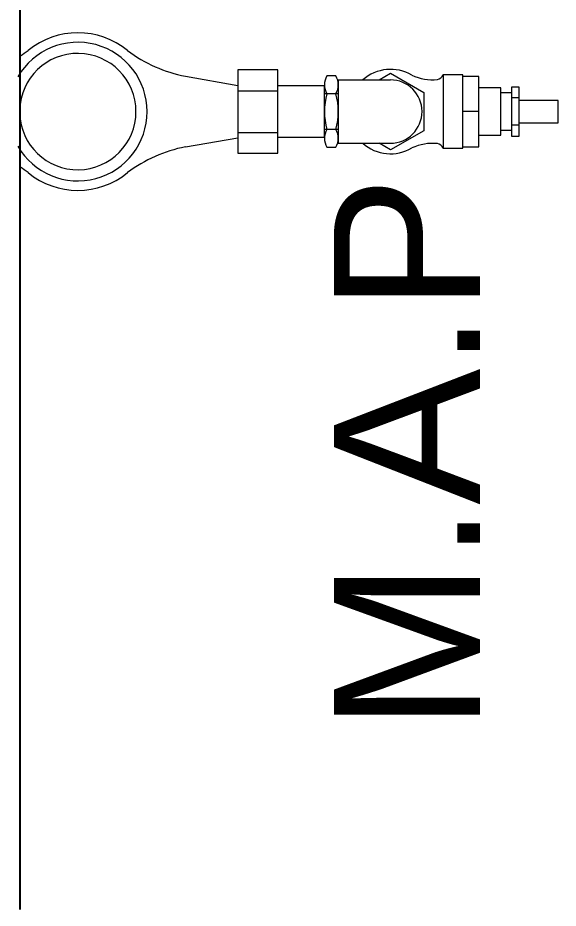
# Model space of a CAD drawing. Header units: millimetres. Extents: x -42700 to 155289, y -7931 to 68797.
# Drawn here: x 26814.5 to 27092, y 29807.2 to 30264.3 of the extents above; entities that cross this region are included whole.
import ezdxf

# ---------------------------------------------------------------- set-up
doc = ezdxf.new("R2010")
doc.units = ezdxf.units.MM
doc.layers.add('01 arquitectura', color=8, linetype='Continuous')
doc.styles.add('Arial_1', font='arial.ttf', dxfattribs={"height": 0.075})

msp = doc.modelspace()

# ---------------------------------------------------------------- linework, layer by layer
at = {"layer": '01 arquitectura', "color": 8, "lineweight": 18}
for p, q in [((26948.044, 30237.606), (26927.465, 30237.606)), ((26927.465, 30237.606), (26927.465, 30194.742)), ((26948.044, 30194.742), (26948.044, 30237.606)), ((27000.047, 30232.436), (27005.915, 30235.824)), ((27005.915, 30235.824), (27022.933, 30225.999)), ((26900.562, 30234.343), (26927.465, 30229.625)), ((26977.792, 30234.494), (26973.175, 30234.494)), ((26978.686, 30232.436), (27005.784, 30232.436)), ((26979.047, 30232.436), (26979.047, 30199.911)), ((27042.974, 30234.996), (27032.935, 30234.996)), ((27032.935, 30234.996), (27032.935, 30197.352)), ((27042.974, 30197.352), (27042.974, 30234.996)), ((27051.205, 30234.243), (27042.974, 30234.243)), ((27051.205, 30198.105), (27051.205, 30234.243)), ((26927.465, 30226.89), (26948.044, 30226.89)), ((26971.92, 30229.324), (26948.044, 30229.324)), ((26971.92, 30203.023), (26971.92, 30229.324)), ((27062.448, 30228.285), (27051.205, 30228.285)), ((27062.448, 30204.062), (27062.448, 30228.285)), ((27068.07, 30228.722), (27068.07, 30203.579)), ((27071.884, 30228.722), (27068.07, 30228.722)), ((27071.884, 30203.626), (27071.884, 30228.722)), ((26979.047, 30225.334), (26971.92, 30225.334)), ((27022.933, 30225.999), (27022.933, 30206.349)), ((27068.07, 30225.811), (27062.448, 30225.811)), ((27071.884, 30223.201), (27068.07, 30223.201)), ((27091.961, 30221.896), (27071.884, 30221.896)), ((27091.961, 30210.452), (27091.961, 30221.896)), ((27051.205, 30216.174), (27042.974, 30216.174)), ((27071.884, 30209.147), (27068.07, 30209.147)), ((27071.884, 30210.452), (27091.961, 30210.452)), ((26927.465, 30205.458), (26948.044, 30205.458)), ((26979.047, 30207.014), (26971.92, 30207.014)), ((27022.933, 30206.349), (27005.915, 30196.524)), ((27051.205, 30204.093), (27062.448, 30204.062)), ((27068.07, 30206.537), (27062.448, 30206.537)), ((26900.562, 30198.004), (26927.465, 30202.722)), ((26948.044, 30203.023), (26971.92, 30203.023)), ((26978.686, 30199.911), (27005.784, 30199.911)), ((27005.915, 30196.524), (27000.047, 30199.911)), ((27068.07, 30203.579), (27071.884, 30203.626)), ((26927.465, 30194.742), (26948.044, 30194.742)), ((26973.175, 30197.854), (26977.792, 30197.854)), ((27032.935, 30197.352), (27042.974, 30197.352)), ((27042.974, 30198.105), (27051.205, 30198.105))]:
    msp.add_line(p, q, dxfattribs=at)
at = {"layer": '01 arquitectura', "color": 8, "flags": 128}
msp.add_lwpolyline([(26815.678, 29806.533), (26815.678, 29813.435), (26815.678, 29820.719), (26815.678, 29828.372), (26815.678, 29836.382), (26815.678, 29844.736), (26815.678, 29853.421), (26815.678, 29862.424), (26815.678, 29871.729), (26815.678, 29881.322), (26815.678, 29891.188), (26815.678, 29901.31), (26815.678, 29911.673), (26815.678, 29922.26), (26815.678, 29933.054), (26815.678, 29944.037), (26815.678, 29955.193), (26815.678, 29966.503), (26815.678, 29977.949), (26815.678, 29989.514), (26815.678, 30001.177), (26815.678, 30012.922), (26815.678, 30024.728), (26815.678, 30036.577), (26815.678, 30048.451), (26815.678, 30060.33), (26815.678, 30072.194), (26815.678, 30084.026), (26815.678, 30095.806), (26815.678, 30107.516), (26815.678, 30119.136), (26815.678, 30130.648), (26815.678, 30142.034), (26815.678, 30153.276), (26815.678, 30164.354), (26815.678, 30175.253), (26815.678, 30185.953), (26815.678, 30196.439), (26815.678, 30206.693), (26815.678, 30216.7), (26815.678, 30226.442), (26815.678, 30235.904), (26815.678, 30245.072), (26815.678, 30253.93), (26815.678, 30262.465), (26815.678, 30270.663)], dxfattribs=at)
at = {"layer": '01 arquitectura', "color": 8, "lineweight": 18}
for centre, radius, start, end in [((26845.3, 30216.174), 40.455, 50.7907, 129.2093), ((26845.3, 30216.174), 35.586, 0, 149.98404), ((26845.3, 30216.174), 29.864, 0, 178.47356), ((26777.02, 30303.707), 70.575, 303.41054, 307.23729), ((26913.58, 30303.707), 70.575, 232.76271, 259.37037), ((27005.915, 30216.174), 21.667, 59.6654, 131.3607), ((26980.902, 30229.914), 8.983, 149.34386, 210.65614), ((26970.065, 30229.914), 8.983, 329.34386, 30.65614), ((27005.784, 30216.174), 16.262, 270, 90), ((27027.455, 30257.036), 24.565, 244.44355, 275.84857), ((27028.807, 30237.075), 4.622, 284.42781, 333.26789), ((27005.967, 30216.174), 34.047, 164.3927, 195.6073), ((26945, 30216.174), 34.047, 344.3927, 15.6073), ((26845.3, 30216.174), 35.586, 210.01596, 0), ((26845.3, 30216.174), 29.864, 181.52644, 0), ((26980.902, 30202.434), 8.983, 149.34386, 210.65614), ((26970.065, 30202.434), 8.983, 329.34386, 30.65614), ((27005.915, 30216.174), 21.667, 228.6393, 300.3346), ((27027.455, 30175.312), 24.565, 84.15143, 115.55645), ((27028.807, 30195.273), 4.622, 26.73211, 75.57219), ((26913.58, 30128.64), 70.575, 100.62963, 127.23729), ((26777.02, 30128.64), 70.575, 52.76271, 56.58946), ((26845.3, 30216.174), 40.455, 230.7907, 309.2093)]:
    msp.add_arc(centre, radius, start, end, dxfattribs=at)

# ---------------------------------------------------------------- texts
at = {"layer": '01 arquitectura', "color": 8, "insert": (26976.763, 29897.943), "char_height": 74.9998, "width": 336.70791, "attachment_point": 1, "rotation": 90, "style": 'Arial_1'}
msp.add_mtext('M.A.P', dxfattribs=at)

doc.saveas('drawing.dxf')
